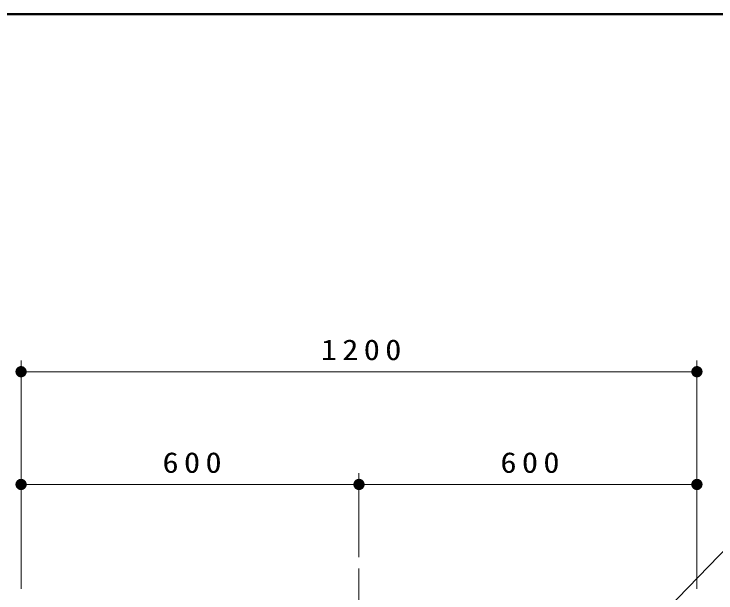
# Model space of a CAD drawing. Units: millimetres on the paper, scale 1:20. Extents: x -365 to 12, y -47 to 257.
# Drawn here: x -290.1 to -227.8, y 205.6 to 257 of the extents above; entities that cross this region are included whole.
import ezdxf

# ---------------------------------------------------------------- set-up
doc = ezdxf.new("R2010")
doc.units = ezdxf.units.MM
doc.linetypes.add('USER2', pattern=[6, 3, -1, 1, -1])
doc.layers.add('LY_1', color=7, linetype='Continuous', lineweight=25)
doc.layers.add('LY_2', color=7, linetype='Continuous', lineweight=13)
doc.styles.add('ＭＳ ゴシック', font='')
doc.styles.get('ＭＳ ゴシック').set_extended_font_data('MS Gothic')

# ---------------------------------------------------------------- blocks, each defined once
blk = doc.blocks.new('filled_dot')
at = {"color": 0, "linetype": 'Continuous', "lineweight": -2, "const_width": 1.25}
blk.add_lwpolyline([(-0.625, 0, 1), (0.625, 0, 1)], format="xyb", close=True, dxfattribs=at)

msp = doc.modelspace()

# ---------------------------------------------------------------- linework, layer by layer
at = {"layer": 'LY_1', "lineweight": 13}
for p, q in [((-289.467, 206.024), (-289.467, 226.274)), ((-229.467, 206.024), (-229.467, 226.274)), ((-289.467, 225.274), (-229.467, 225.274)), ((-259.467, 208.813), (-259.467, 216.274)), ((-289.467, 215.274), (-259.467, 215.274)), ((-259.467, 215.274), (-229.467, 215.274))]:
    msp.add_line(p, q, dxfattribs=at)
at = {"layer": 'LY_1', "linetype": 'USER2', "lineweight": 13}
msp.add_line((-259.467, 207.813), (-259.467, 174.313), dxfattribs=at)
at = {"layer": 'LY_1', "lineweight": 13}
msp.add_lwpolyline([(-236.667, 199.519), (-225.688, 210.825), (-177.688, 210.825)], dxfattribs=at)
at = {"layer": 'LY_2', "lineweight": 50}
msp.add_line((0, 257), (-365, 257), dxfattribs=at)

# ---------------------------------------------------------------- block references
at = {"layer": 'LY_1', "lineweight": 13, "xscale": 0.4, "yscale": 0.4}
for p in [(-289.467, 225.274), (-289.467, 215.274), (-259.467, 215.274)]:
    msp.add_blockref('filled_dot', p, dxfattribs=at)
at = {"layer": 'LY_1', "lineweight": 13, "xscale": 0.4, "yscale": 0.4, "rotation": 180}
for p in [(-229.467, 225.274), (-259.467, 215.274), (-229.467, 215.274)]:
    msp.add_blockref('filled_dot', p, dxfattribs=at)

# ---------------------------------------------------------------- texts
at = {"layer": 'LY_1', "char_height": 1.833, "attachment_point": 8, "style": 'ＭＳ ゴシック'}
for s, insert in [('\\T1.33;\\W1.15;1200', (-259.046, 226.274)), ('\\T1.33;\\W1.15;600', (-274.051, 216.274)), ('\\T1.33;\\W1.15;600', (-244.051, 216.274))]:
    msp.add_mtext(s, dxfattribs=dict(at, insert=insert))

doc.saveas('drawing.dxf')
